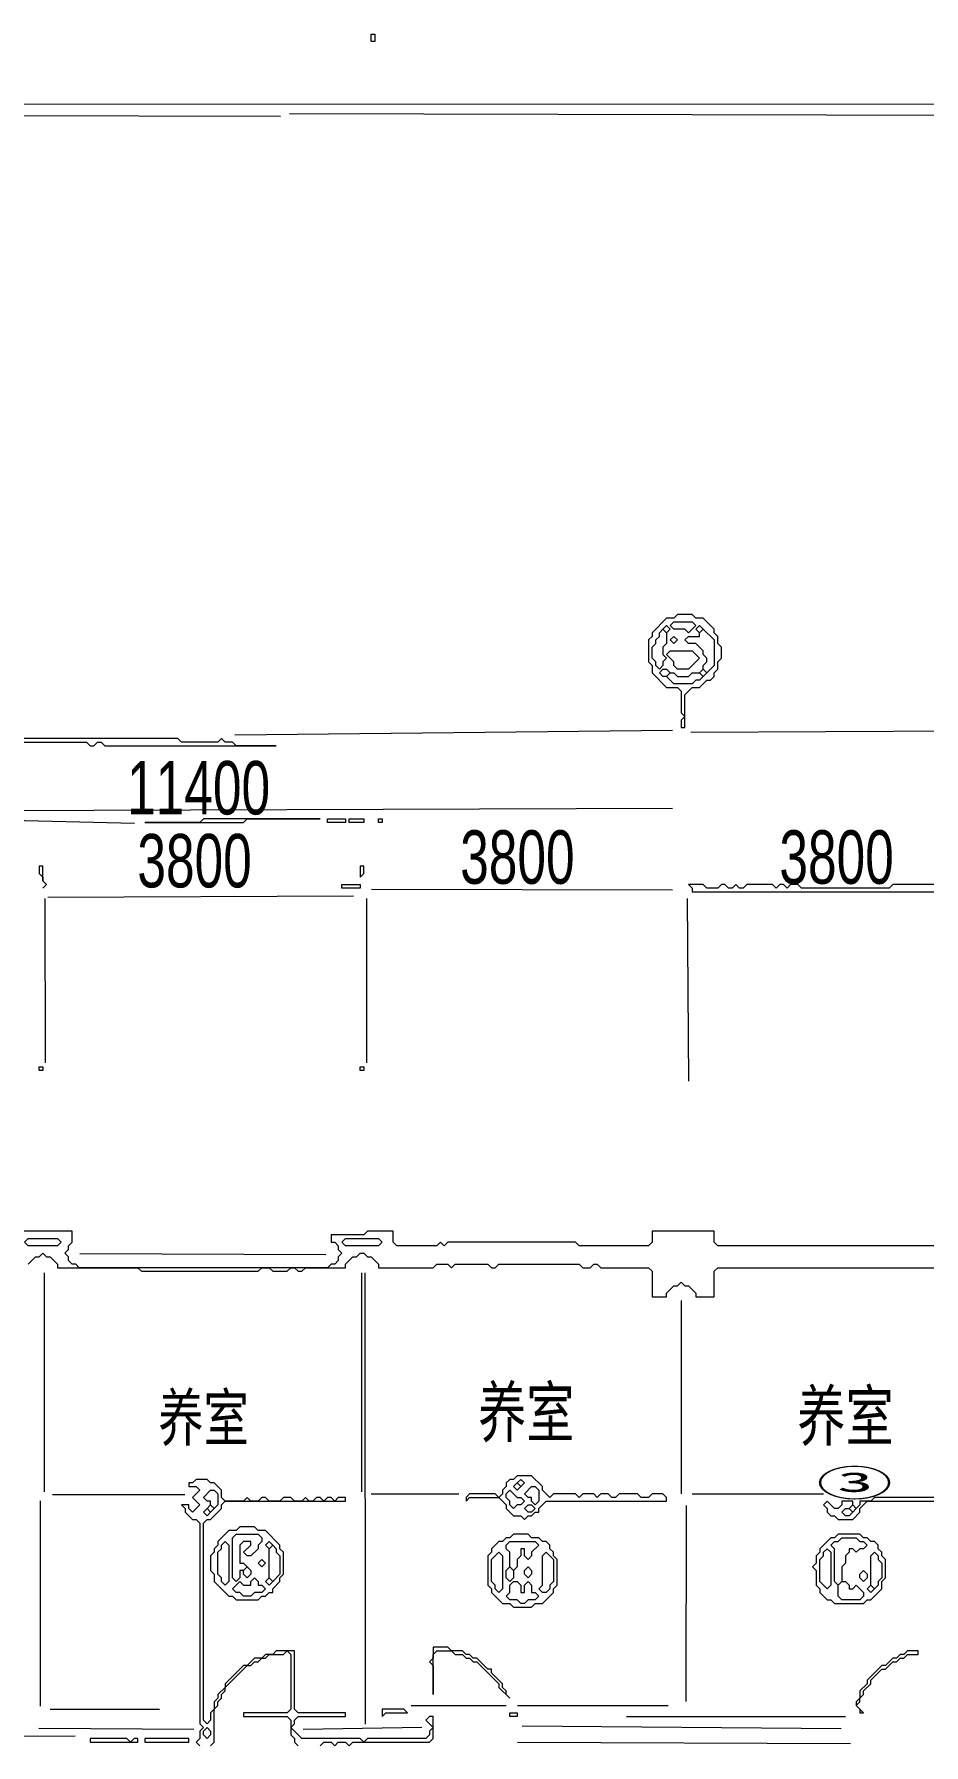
# Model space of a CAD drawing. Extents: x 10 to 1970, y 11 to 1392.
# Drawn here: x 975.6 to 1219.5, y 923.3 to 1392 of the extents above; entities that cross this region are included whole.
import ezdxf

# ---------------------------------------------------------------- set-up
doc = ezdxf.new("R2010")
doc.units = 0
for name, color, linetype, lineweight in [('OCR_TEXT', 6, 'Continuous', 0), ('TRACE_CURVE', 6, 'Continuous', 0), ('TRACE_STRAIGHT', 5, 'Continuous', 0), ('TRACE_TEXT_SYMBOL', 6, 'Continuous', 0)]:
    doc.layers.add(name, color=color, linetype=linetype, lineweight=lineweight)
doc.styles.add('wqy-unicode', font='wqy-unicode.lff')

msp = doc.modelspace()

# ---------------------------------------------------------------- linework, layer by layer
at = {"layer": 'TRACE_CURVE', "color": 6}
for points in [[(966, 1198), (990, 1198), (991, 1197), (992, 1197), (993, 1198), (994, 1198), (995, 1197), (1042, 1197), (1031, 1197), (1030, 1198), (1028, 1198), (1027, 1199), (1026, 1198), (1016, 1198), (1015, 1199), (971, 1199)], [(1058, 1061), (1059, 1060), (1059, 1059), (1060, 1058), (1059, 1057), (1059, 1056), (1058, 1055), (1057, 1055), (1056, 1054), (988, 1054), (987, 1055), (986, 1055), (985, 1056), (985, 1057), (984, 1058), (985, 1059), (985, 1060), (986, 1061), (986, 1064), (970, 1064)], [(1232, 1060), (1163, 1060), (1162, 1061), (1162, 1064), (1145, 1064), (1145, 1061), (1144, 1060), (1125, 1060), (1124, 1061), (1089, 1061), (1088, 1060), (1087, 1061), (1086, 1060), (1075, 1060), (1074, 1061), (1074, 1064), (1067, 1064), (1066, 1063), (1057, 1063), (1057, 1061), (1058, 1061)], [(974, 1055), (976, 1057), (977, 1057), (978, 1058), (979, 1057), (980, 1057), (982, 1055), (982, 1054), (1004, 1054), (1005, 1053), (1037, 1053), (1038, 1054), (1040, 1054), (1041, 1053), (1045, 1053), (1046, 1054), (1047, 1054), (1048, 1053), (1049, 1053), (1050, 1054), (1061, 1054), (1061, 1055), (1063, 1057), (1064, 1057), (1065, 1058), (1066, 1058), (1067, 1057), (1068, 1057), (1070, 1055)], [(1070, 1055), (1070, 1054), (1085, 1054), (1086, 1055), (1089, 1055), (1090, 1054), (1091, 1055), (1100, 1055), (1101, 1054), (1102, 1054), (1103, 1055), (1125, 1055), (1126, 1054), (1128, 1054), (1129, 1055), (1130, 1055), (1131, 1054), (1144, 1054), (1145, 1053), (1145, 1046), (1149, 1046), (1149, 1047), (1151, 1049), (1152, 1049), (1153, 1050), (1154, 1049), (1155, 1049), (1157, 1047), (1157, 1046), (1162, 1046), (1162, 1053), (1163, 1054), (1237, 1054)], [(1020, 996), (1019, 995), (1018, 995), (1018, 994), (1020, 994), (1021, 993), (1019, 991), (1021, 989), (1019, 987), (1018, 988), (1018, 989), (1016, 989), (1017, 988), (1017, 987), (1019, 985), (1020, 985), (1021, 984), (1021, 929), (1022, 928), (1021, 927), (1021, 925), (1020, 924), (1021, 923)], [(1059, 991), (1058, 990), (1057, 991), (1056, 991), (1055, 990), (1054, 991), (1053, 991), (1052, 990), (1051, 990), (1050, 991), (1049, 990), (1047, 990), (1046, 991), (1044, 991), (1043, 990), (1040, 990), (1039, 991), (1038, 991), (1037, 990), (1035, 990), (1034, 991), (1033, 990), (1028, 990), (1027, 991), (1027, 993), (1025, 995), (1024, 995), (1023, 996), (1020, 996)], [(1054, 923), (1055, 924), (1057, 924), (1058, 923), (1059, 924), (1061, 924), (1062, 923), (1063, 924), (1084, 924), (1085, 925), (1085, 931), (1084, 931), (1083, 930), (1085, 928), (1084, 927), (1084, 926), (1083, 925), (1067, 925), (1066, 924), (1065, 925), (1049, 925), (1046, 928), (1047, 929), (1047, 930), (1048, 931), (1061, 931), (1061, 932), (1048, 932), (1047, 933), (1047, 949), (1042, 949), (1041, 948), (1039, 948), (1038, 947), (1036, 947), (1034, 945), (1033, 945), (1028, 940), (1028, 939), (1026, 937), (1026, 936), (1025, 935), (1025, 933), (1024, 932), (1024, 930), (1023, 929), (1022, 930), (1022, 984), (1023, 985), (1024, 985), (1027, 988), (1027, 989), (1028, 990), (1061, 990), (1061, 991), (1059, 991)], [(1024, 923), (1025, 924), (1025, 933), (1026, 934), (1026, 935), (1027, 936), (1027, 937), (1028, 938), (1028, 939), (1034, 945), (1035, 945), (1036, 946), (1037, 946), (1038, 947), (1039, 947), (1040, 948), (1044, 948), (1045, 949), (1046, 948), (1046, 933), (1045, 932), (1033, 932)], [(1033, 932), (1033, 931), (1045, 931), (1046, 930), (1046, 926), (1047, 925), (1047, 924), (1048, 923)]]:
    msp.add_lwpolyline(points, dxfattribs=at)
for points in [[(973, 1061), (974, 1062), (982, 1062), (983, 1061), (982, 1060), (974, 1060)], [(1060, 1061), (1061, 1062), (1070, 1062), (1071, 1061), (1070, 1060), (1061, 1060)], [(1024, 993), (1025, 993), (1026, 992), (1026, 989), (1025, 988), (1024, 989), (1024, 990), (1023, 990), (1022, 991)], [(1022, 987), (1023, 988), (1024, 987), (1023, 986)], [(1023, 988), (1024, 989), (1025, 988), (1024, 987)], [(1022, 927), (1023, 928), (1024, 927), (1024, 926), (1023, 925), (1022, 926)]]:
    msp.add_lwpolyline(points, close=True, dxfattribs=at)
at = {"layer": 'TRACE_STRAIGHT', "color": 5}
for p, q in [((588.13, 1370.58), (1043.13, 1369.51)), ((945.62, 1372.84), (1360.88, 1372.96)), ((1045.62, 1370.23), (1823.12, 1368.55)), ((1030.61, 1199.98), (1150.63, 1201.26)), ((1155.62, 1200.77), (1240.63, 1201.17)), ((891.87, 1179.08), (1150.63, 1179.93)), ((936.87, 1177.42), (1003.14, 1175.85)), ((978.58, 1155.13), (978.62, 1110.12)), ((979.38, 1155.51), (1063.13, 1155.93)), ((1066.68, 1155.13), (1066.75, 1110.12)), ((1068.12, 1157.68), (1150.62, 1157.57)), ((1154.67, 1155.13), (1155, 1105.12)), ((988.12, 1057.88), (1055.62, 1057.64)), ((978.44, 992.62), (978.45, 1052.62)), ((1065.36, 1052.62), (1065.36, 992.62)), ((1066.31, 1052.63), (1066.34, 928.88)), ((1153, 1045), (1153, 992)), ((977.37, 933.88), (977.4, 990.13)), ((980.62, 991.84), (1016.88, 991.84)), ((1068, 992), (1092, 992)), ((1156, 992), (1192, 992)), ((1154.36, 935.12), (1154.41, 988.87)), ((980, 933), (1010, 933)), ((1079, 934), (1105, 934)), ((1108.13, 934.07), (1149.38, 934)), ((1109.37, 928.49), (1196.88, 927.71)), ((1138, 931), (1198, 931)), ((931.87, 925.44), (986.88, 925.67)), ((976.87, 927.79), (1019.37, 927.55)), ((1049.38, 927.52), (1081.89, 928.09)), ((1108.13, 924.01), (1199.38, 923.57))]:
    msp.add_line(p, q, dxfattribs=at)
at = {"layer": 'TRACE_TEXT_SYMBOL', "color": 6}
for points in [[(1068, 1392), (1069, 1392), (1069, 1390), (1068, 1390)], [(1152, 1233), (1151, 1232), (1149, 1232), (1145, 1228), (1145, 1227), (1144, 1226), (1144, 1220), (1145, 1219), (1145, 1217), (1149, 1213), (1152, 1213), (1153, 1212), (1153, 1206), (1154, 1205), (1153, 1204), (1153, 1202), (1154, 1202), (1154, 1211), (1156, 1213), (1158, 1213), (1160, 1215), (1161, 1215), (1162, 1216), (1162, 1217), (1163, 1218), (1163, 1220), (1164, 1221), (1164, 1224), (1163, 1225), (1163, 1227), (1162, 1228), (1162, 1229), (1159, 1232), (1157, 1232), (1156, 1233)], [(1147, 1228), (1148, 1229), (1149, 1228), (1149, 1225), (1148, 1224), (1148, 1222), (1149, 1221), (1148, 1220), (1148, 1219), (1147, 1218), (1146, 1219), (1146, 1220), (1145, 1221), (1145, 1224), (1146, 1225), (1146, 1226), (1147, 1227)], [(1148, 1229), (1149, 1230), (1150, 1229), (1149, 1228)], [(1150, 1230), (1151, 1231), (1156, 1231), (1157, 1230), (1155, 1228), (1154, 1229), (1151, 1229)], [(1158, 1228), (1159, 1229), (1162, 1226), (1162, 1219), (1160, 1217), (1159, 1218), (1159, 1219), (1160, 1220), (1160, 1221), (1159, 1222), (1159, 1223), (1157, 1225), (1155, 1225), (1154, 1226), (1155, 1227), (1158, 1227)], [(1157, 1229), (1158, 1230), (1159, 1229), (1158, 1228)], [(1150, 1226), (1151, 1227), (1152, 1226), (1151, 1225)], [(1149, 1222), (1150, 1223), (1156, 1223), (1158, 1221), (1155, 1218), (1152, 1218), (1151, 1219), (1151, 1220)], [(1147, 1217), (1148, 1218), (1149, 1218), (1150, 1217), (1149, 1216), (1148, 1216)], [(1149, 1216), (1150, 1217), (1151, 1217), (1152, 1216), (1155, 1216), (1156, 1217), (1158, 1217), (1159, 1216), (1158, 1215), (1157, 1215), (1156, 1214), (1151, 1214)], [(1158, 1217), (1159, 1218), (1160, 1217), (1159, 1216)], [(1022, 1177), (1021, 1176), (1006, 1176), (1033, 1176), (1034, 1177), (1054, 1177)], [(1056, 1177), (1061, 1177), (1061, 1176), (1056, 1176)], [(1062, 1177), (1066, 1177), (1066, 1176), (1062, 1176)], [(1070, 1177), (1071, 1177), (1071, 1176), (1070, 1176)], [(977, 1164), (977, 1162), (978, 1161), (978, 1160), (979, 1159), (978, 1158), (979, 1159), (978, 1160), (978, 1164)], [(1065, 1164), (1065, 1161), (1066, 1162), (1066, 1164)], [(1060, 1159), (1065, 1159), (1065, 1158), (1060, 1158)], [(977, 1109), (978, 1109), (978, 1108), (977, 1108)], [(1065, 1109), (1066, 1109), (1066, 1108), (1065, 1108)], [(1108, 997), (1107, 996), (1106, 996), (1105, 995), (1105, 994), (1104, 993), (1104, 992), (1103, 991), (1102, 992), (1095, 992), (1094, 991), (1094, 990), (1095, 991), (1103, 991), (1105, 989), (1105, 988), (1107, 986), (1109, 986), (1110, 985), (1111, 986), (1112, 986), (1113, 987), (1114, 987), (1114, 988), (1116, 990), (1149, 990), (1149, 991), (1148, 992), (1145, 992), (1144, 991), (1142, 991), (1141, 992), (1136, 992), (1135, 991), (1134, 991), (1133, 992), (1131, 992), (1130, 991), (1129, 992), (1126, 992), (1125, 991), (1124, 992), (1118, 992), (1117, 991), (1115, 993), (1115, 994), (1112, 997)], [(1107, 994), (1108, 995), (1109, 994), (1108, 993)], [(1108, 995), (1109, 996), (1110, 995), (1109, 994)], [(1112, 994), (1113, 994), (1114, 993), (1114, 990), (1113, 989), (1112, 990), (1112, 991), (1111, 991), (1110, 992)], [(1105, 992), (1106, 993), (1108, 991), (1109, 991), (1110, 990), (1109, 989), (1108, 989), (1107, 988), (1106, 989), (1106, 990), (1105, 991)], [(1206, 991), (1205, 990), (1202, 990), (1202, 989), (1201, 988), (1200, 989), (1200, 990), (1197, 990), (1197, 989), (1196, 988), (1195, 988), (1193, 990), (1192, 989), (1193, 988), (1193, 987), (1194, 986), (1195, 986), (1196, 985), (1200, 985), (1202, 987), (1202, 988), (1204, 990), (1237, 990), (1237, 991)], [(1110, 988), (1111, 989), (1112, 989), (1113, 988), (1112, 987), (1111, 987)], [(1197, 987), (1198, 988), (1199, 988), (1200, 987), (1199, 986), (1198, 986)], [(1199, 988), (1200, 989), (1201, 988), (1200, 987)], [(1032, 983), (1031, 982), (1029, 982), (1026, 979), (1026, 978), (1025, 977), (1025, 976), (1024, 975), (1024, 971), (1025, 970), (1025, 968), (1029, 964), (1030, 964), (1031, 963), (1037, 963), (1038, 964), (1039, 964), (1040, 965), (1041, 965), (1041, 966), (1043, 968), (1043, 969), (1044, 970), (1044, 976), (1043, 977), (1043, 978), (1039, 982), (1037, 982), (1036, 983)], [(1030, 980), (1031, 981), (1037, 981), (1038, 980), (1038, 979), (1037, 978), (1037, 977), (1035, 975), (1034, 975), (1033, 976), (1035, 978), (1035, 979), (1033, 979), (1032, 978), (1032, 973), (1033, 973), (1034, 972), (1033, 971), (1032, 971), (1032, 969), (1031, 968), (1030, 969)], [(1107, 981), (1106, 980), (1105, 980), (1104, 979), (1103, 979), (1101, 977), (1101, 976), (1100, 975), (1100, 967), (1101, 966), (1101, 965), (1104, 962), (1106, 962), (1107, 961), (1112, 961), (1113, 962), (1115, 962), (1118, 965), (1118, 966), (1119, 967), (1119, 974), (1118, 975), (1118, 976), (1117, 977), (1117, 978), (1116, 979), (1115, 979), (1114, 980), (1112, 980), (1111, 981)], [(1196, 981), (1195, 980), (1194, 980), (1191, 977), (1191, 976), (1190, 975), (1190, 973), (1189, 972), (1190, 971), (1190, 967), (1191, 966), (1191, 965), (1193, 963), (1194, 963), (1195, 962), (1203, 962), (1204, 963), (1205, 963), (1208, 966), (1208, 968), (1209, 969), (1209, 974), (1208, 975), (1208, 976), (1207, 977), (1207, 978), (1206, 979), (1205, 979), (1204, 980), (1203, 980), (1202, 981)], [(1196, 979), (1197, 980), (1201, 980), (1202, 979), (1203, 979), (1204, 978), (1203, 977), (1202, 977), (1201, 976), (1200, 977), (1199, 977), (1199, 976), (1198, 975), (1198, 973), (1197, 972), (1197, 968), (1196, 967), (1195, 968), (1195, 977), (1194, 978), (1195, 979)], [(1027, 978), (1028, 979), (1029, 978), (1029, 968), (1028, 967), (1027, 968), (1027, 969), (1026, 970), (1026, 976), (1027, 977)], [(1039, 978), (1040, 979), (1041, 978), (1040, 977)], [(1040, 977), (1041, 978), (1042, 977), (1042, 976), (1043, 975), (1043, 970), (1041, 968), (1040, 969)], [(1103, 976), (1104, 975), (1104, 966), (1103, 965), (1102, 966), (1102, 967), (1101, 968), (1101, 974)], [(1105, 978), (1106, 979), (1113, 979), (1114, 978), (1112, 976), (1112, 975), (1111, 974), (1110, 975), (1110, 977), (1109, 977), (1109, 975), (1108, 974), (1108, 972), (1107, 971), (1106, 972), (1106, 976), (1105, 977)], [(1115, 975), (1116, 976), (1118, 974), (1118, 968), (1117, 967), (1117, 966), (1116, 965), (1115, 965), (1114, 966), (1115, 967)], [(1192, 976), (1193, 977), (1194, 976), (1194, 967), (1193, 966), (1191, 968), (1191, 974), (1192, 975)], [(1205, 975), (1206, 976), (1207, 975), (1207, 974), (1208, 973), (1208, 969), (1207, 968), (1207, 967), (1206, 966), (1205, 967)], [(1033, 971), (1034, 972), (1035, 971), (1035, 970), (1034, 969), (1033, 970)], [(1037, 973), (1038, 974), (1039, 973), (1038, 972)], [(1105, 971), (1106, 972), (1107, 971), (1107, 969), (1106, 968), (1105, 969)], [(1110, 971), (1111, 972), (1112, 971), (1112, 970), (1111, 969), (1110, 970)], [(1202, 970), (1203, 971), (1204, 970), (1204, 969), (1203, 968), (1202, 969)], [(1035, 968), (1036, 969), (1037, 968), (1037, 967), (1038, 967), (1039, 966), (1038, 965), (1036, 965), (1035, 964), (1033, 964), (1032, 965), (1031, 965), (1030, 966), (1032, 968), (1033, 967), (1035, 967)], [(1039, 968), (1040, 969), (1041, 968), (1040, 967)], [(1106, 967), (1107, 968), (1108, 968), (1109, 967), (1109, 965), (1110, 965), (1110, 967), (1111, 968), (1112, 967), (1112, 965), (1113, 965), (1114, 964), (1113, 963), (1111, 963), (1110, 962), (1109, 962), (1108, 963), (1106, 963), (1105, 964), (1106, 965)], [(1196, 967), (1197, 968), (1198, 968), (1199, 967), (1199, 966), (1200, 966), (1201, 967), (1203, 965), (1203, 964), (1202, 963), (1197, 963), (1196, 964)], [(1204, 966), (1205, 967), (1206, 966), (1205, 965)], [(1085, 950), (1085, 947), (1084, 946), (1085, 945), (1085, 937), (1085, 948), (1086, 949), (1090, 949), (1091, 948), (1093, 948), (1094, 947), (1095, 947), (1096, 946), (1097, 946), (1103, 940), (1103, 939), (1106, 936), (1105, 937), (1105, 938), (1104, 939), (1104, 940), (1101, 943), (1101, 944), (1100, 944), (1097, 947), (1096, 947), (1095, 948), (1094, 948), (1093, 949), (1090, 949), (1089, 950)], [(1215, 949), (1214, 948), (1213, 948), (1212, 947), (1211, 947), (1209, 945), (1208, 945), (1204, 941), (1204, 940), (1202, 938), (1202, 936), (1201, 935), (1201, 934), (1202, 933), (1202, 932), (1203, 932), (1201, 934), (1202, 935), (1202, 936), (1203, 937), (1203, 938), (1205, 940), (1205, 941), (1208, 944), (1209, 944), (1211, 946), (1212, 946), (1213, 947), (1214, 947), (1215, 948), (1218, 948), (1218, 949)], [(1071, 933), (1071, 931), (1072, 932), (1078, 932), (1077, 933)], [(1106, 932), (1108, 932), (1108, 931), (1106, 931)], [(991, 925), (991, 924), (1004, 924), (1004, 925), (1003, 925), (1002, 924), (1001, 925)], [(1006, 925), (1006, 924), (1018, 924), (1018, 925)]]:
    msp.add_lwpolyline(points, close=True, dxfattribs=at)
msp.add_lwpolyline([(1240, 1159), (1211, 1159), (1210, 1158), (1186, 1158), (1185, 1159), (1183, 1159), (1182, 1158), (1181, 1159), (1180, 1159), (1179, 1158), (1178, 1159), (1171, 1159), (1170, 1158), (1169, 1158), (1168, 1159), (1167, 1158), (1166, 1158), (1165, 1159), (1164, 1159), (1163, 1158), (1160, 1158), (1159, 1159), (1155, 1159), (1156, 1158), (1156, 1157), (1228, 1157)], dxfattribs=at)

# ---------------------------------------------------------------- texts
at = {"layer": 'OCR_TEXT', "color": 6, "style": 'wqy-unicode'}
for s, height, width, p in [('11400', 14.642, 0.72, (1001.1, 1178.2)), ('3800', 14.642, 0.72, (1003.91, 1158.2)), ('3800', 14.642, 0.72, (1092.41, 1159.2)), ('3800', 14.642, 0.72, (1179.91, 1159.2)), ('养室', 13.445, 0.72, (1097.33, 1007.69)), ('养室', 13.445, 0.72, (1184.83, 1006.69)), ('养室', 12.654, 0.72, (1009.64, 1006.59)), ('③', 7.3, 2.114279, (1190, 991.32))]:
    msp.add_text(s, height=height, dxfattribs=dict(at, width=width)).set_placement(p)

doc.saveas('drawing.dxf')
